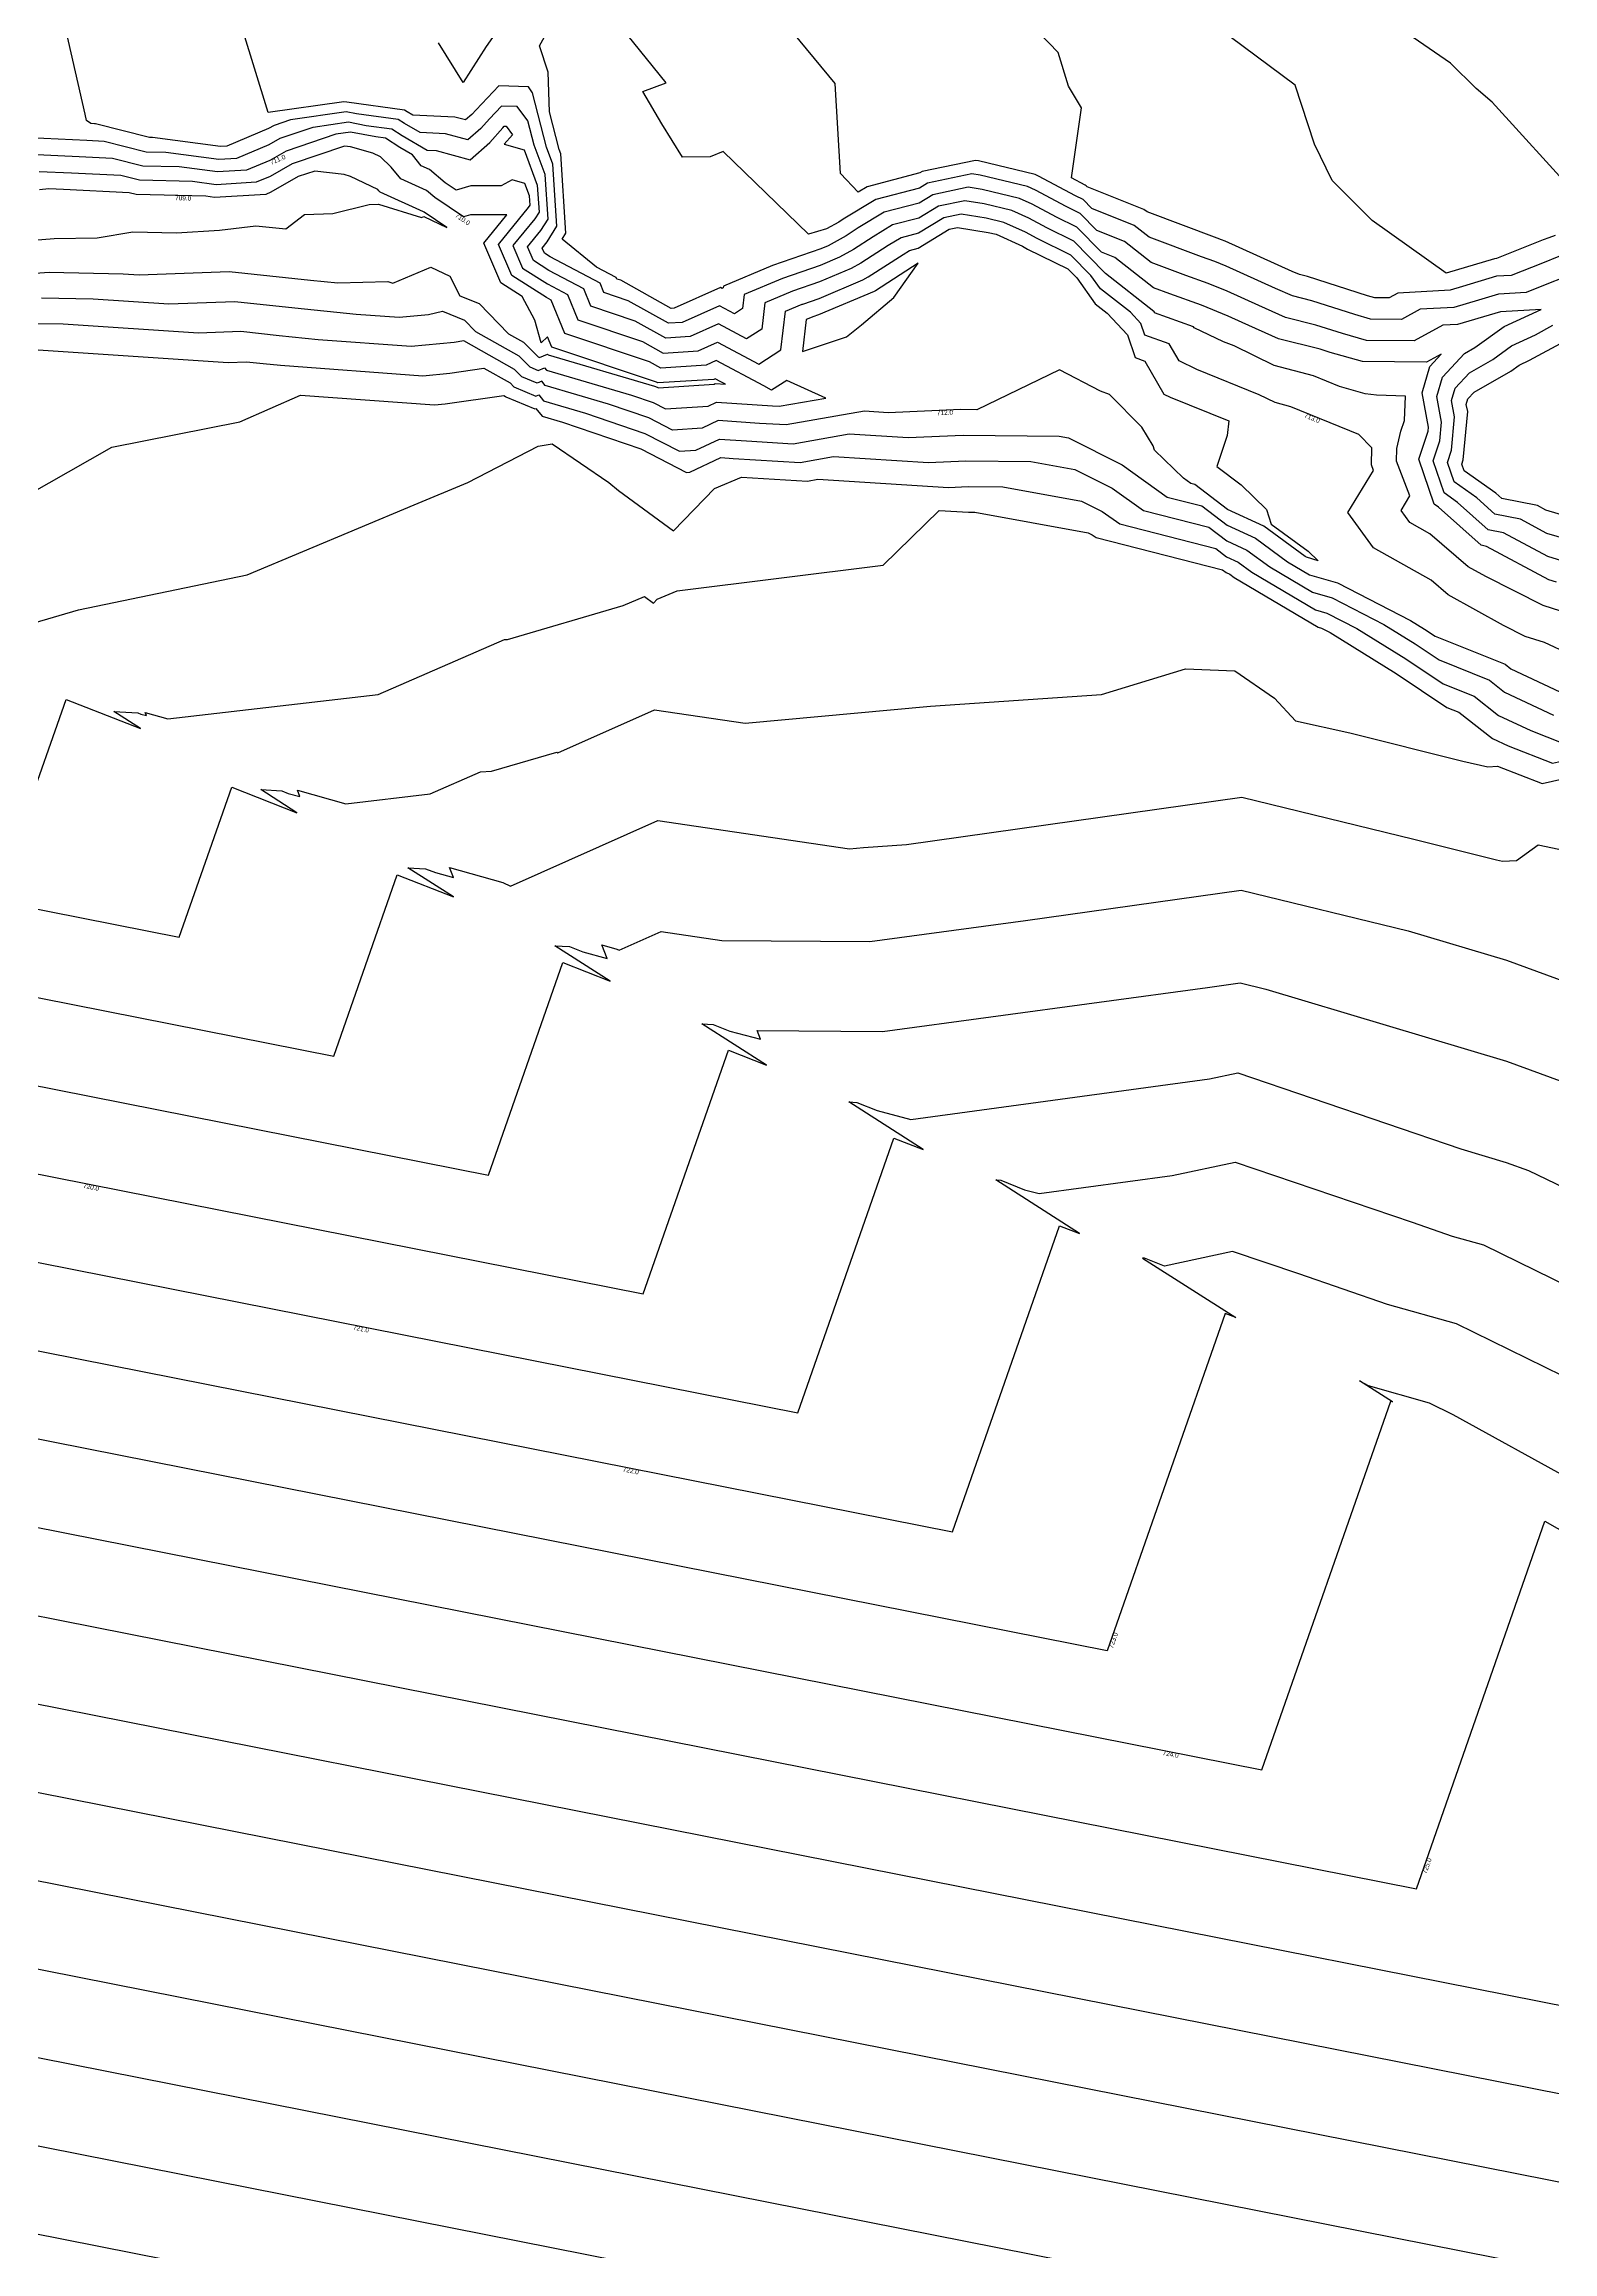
# Model space of a CAD drawing. Extents: x 1684434 to 1702565, y 997334 to 1000228.
# Drawn here: x 1699139.7 to 1699300.8, y 998715.1 to 998950.8 of the extents above; entities that cross this region are included whole.
import ezdxf

# ---------------------------------------------------------------- set-up
doc = ezdxf.new("R2010")
doc.units = 0
doc.layers.add('Default', color=7, linetype='Continuous')

msp = doc.modelspace()

# ---------------------------------------------------------------- linework, layer by layer
at = {"layer": 'Default'}
for points in [[(1698566.78, 998971.69), (1699154.11, 998855.44), (1699159.71, 998871.45), (1699166.68, 998868.72), (1699162.82, 998871.19), (1699165.06, 998871.06), (1699165.74, 998870.79), (1699167, 998870.46), (1699166.73, 998871.15), (1699171.9, 998869.69), (1699180.9, 998870.73), (1699186.29, 998873.08), (1699187.45, 998873.16), (1699194.44, 998875.2), (1699194.55, 998875.13), (1699204.85, 998879.71), (1699214.53, 998878.29), (1699234.33, 998880.11), (1699252.6, 998881.33), (1699261.55, 998884.07), (1699266.82, 998883.89), (1699271.07, 998880.94), (1699273.32, 998878.54), (1699279.12, 998877.27), (1699291.17, 998874.23), (1699293.84, 998873.64), (1699294.86, 998873.7), (1699299.63, 998871.83), (1699303.73, 998872.76)], [(1699301.43, 998928.09), (1699299.69, 998927.4), (1699296.34, 998926.07), (1699294.77, 998925.99), (1699291.13, 998924.89), (1699289.81, 998924.5), (1699284.22, 998924.18), (1699283.29, 998923.68), (1699281.76, 998923.69), (1699280.98, 998923.91), (1699274.59, 998925.96), (1699273.72, 998926.18), (1699272.96, 998926.52), (1699265.78, 998929.74), (1699265.4, 998929.9), (1699264.95, 998930.06), (1699257.46, 998932.87), (1699257.12, 998933.13), (1699251.07, 998935.55), (1699250.95, 998935.66), (1699250.86, 998935.71), (1699249.38, 998936.5), (1699250.45, 998943.98), (1699249.07, 998946.29), (1699247.95, 998949.88), (1699226.69, 998971.93)], [(1699303.3, 998934.69), (1699294.31, 998944.59), (1699292.6, 998946.03), (1699289.84, 998948.74), (1699267.99, 998963.79)], [(1699305.3, 998889.07), (1699299.76, 998890.83), (1699293.62, 998893.95), (1699291.73, 998894.99), (1699287.66, 998898.49), (1699285.53, 998899.69), (1699284.58, 998901), (1699285.53, 998902.56), (1699284.1, 998906.24), (1699284.14, 998907.62), (1699284.56, 998909.46), (1699284.94, 998910.59), (1699285.04, 998913.21), (1699281.97, 998913.29), (1699280.73, 998913.44), (1699277.99, 998914.22), (1699275.23, 998915.35), (1699271.03, 998916.47), (1699266.74, 998918.55), (1699265.63, 998919), (1699262.49, 998920.49), (1699262.42, 998920.6), (1699258.26, 998922.1), (1699258.24, 998922.18), (1699258.17, 998922.25), (1699253.03, 998926.28), (1699252.96, 998926.37), (1699249.65, 998929.74), (1699246.75, 998931.17), (1699244.84, 998932.19), (1699243.01, 998933.03), (1699240.07, 998933.73), (1699237.98, 998934.06), (1699235.17, 998933.47), (1699233.09, 998932.2), (1699230.29, 998931.47), (1699228.21, 998930.21), (1699226.1, 998928.85), (1699224.63, 998928.04), (1699222.56, 998927.16), (1699218.54, 998925.77), (1699218.52, 998925.76), (1699214.43, 998924.05), (1699214.25, 998922.56), (1699213.4, 998922), (1699211.8, 998922.85), (1699207.81, 998921.07), (1699206.37, 998920.97), (1699202.04, 998923.38), (1699199.46, 998924.25), (1699199.04, 998925.27), (1699193.71, 998928.06), (1699193.1, 998928.45), (1699192.86, 998929), (1699193.4, 998929.66), (1699194.44, 998931.35), (1699194.01, 998937.96), (1699193.34, 998939.77), (1699191.85, 998945.59), (1699191.4, 998946.2), (1699188.24, 998946.32), (1699185.8, 998943.77), (1699185.35, 998943.26), (1699184.69, 998942.68), (1699183.53, 998942.99), (1699179.05, 998943.2), (1699178.44, 998943.56), (1699178.18, 998943.73), (1699172, 998944.57), (1699171.69, 998944.63), (1699163.59, 998943.46), (1699158.18, 998961.06)], [(1699302.31, 998895.44), (1699300.24, 998896.06), (1699295.52, 998898.61), (1699293.86, 998898.94), (1699290.61, 998901.84), (1699289.17, 998902.86), (1699288, 998906.3), (1699288.71, 998908.43), (1699288.9, 998910.43), (1699288.4, 998913.15), (1699289.01, 998915.22), (1699291.35, 998917.75), (1699292.46, 998918.38), (1699295.59, 998920.63), (1699299.54, 998922.46), (1699295.19, 998922.21), (1699294.58, 998922.03), (1699290.61, 998920.85), (1699289.02, 998920.76), (1699285.96, 998919.11), (1699280.89, 998919.15), (1699278.33, 998919.88), (1699275.49, 998920.79), (1699272.24, 998921.6), (1699269.4, 998922.87), (1699266, 998924.4), (1699263.98, 998925.23), (1699261.58, 998926.09), (1699257.9, 998927.47), (1699255.06, 998929.71), (1699252.08, 998930.89), (1699250.3, 998932.7), (1699248.8, 998933.44), (1699245.53, 998935.19), (1699244.68, 998935.58), (1699239.65, 998936.78), (1699238.75, 998936.93), (1699234.01, 998935.93), (1699233.15, 998935.41), (1699228.49, 998934.19), (1699225.02, 998932.09), (1699224.53, 998931.78), (1699223.22, 998931.06), (1699221.31, 998930.48), (1699212.19, 998939.33), (1699210.79, 998938.74), (1699207.85, 998938.71), (1699205.63, 998942.25), (1699203.6, 998945.72), (1699206.1, 998946.63), (1699197.1, 998957.8)], [(1699301.04, 998930.35), (1699300.37, 998930.11), (1699299.76, 998929.87), (1699294.75, 998927.88), (1699294.56, 998927.87), (1699289.4, 998926.32), (1699281.5, 998931.94), (1699277.21, 998936.23), (1699275.32, 998940.1), (1699273.27, 998946.41), (1699256.75, 998958.7)], [(1698595.6, 998956.56), (1699170.62, 998842.74), (1699177.39, 998862.09), (1699183.4, 998859.74), (1699178.51, 998862.85), (1699180.41, 998862.75), (1699181.46, 998862.33), (1699183.39, 998861.82), (1699182.98, 998862.89), (1699188.65, 998861.28), (1699189.49, 998860.89), (1699205.22, 998867.88), (1699225.68, 998864.88), (1699227.18, 998865.02), (1699231.78, 998865.33), (1699267.56, 998870.38), (1699285.95, 998865.9), (1699294.77, 998863.68), (1699295.39, 998863.54), (1699296.89, 998863.63), (1699299.22, 998865.28), (1699316, 998861.76)], [(1699302.49, 998926.07), (1699299.61, 998924.93), (1699297.94, 998924.27), (1699294.98, 998924.1), (1699292.85, 998923.46), (1699290.21, 998922.67), (1699286.62, 998922.47), (1699284.62, 998921.39), (1699281.33, 998921.42), (1699279.65, 998921.9), (1699275.04, 998923.38), (1699272.98, 998923.89), (1699271.18, 998924.7), (1699265.89, 998927.07), (1699264.69, 998927.57), (1699263.27, 998928.08), (1699257.68, 998930.17), (1699256.09, 998931.42), (1699251.57, 998933.22), (1699250.63, 998934.18), (1699249.83, 998934.57), (1699245.88, 998936.69), (1699245.52, 998936.86), (1699239.44, 998938.31), (1699239.13, 998938.36), (1699233.43, 998937.17), (1699233.18, 998937.02), (1699227.58, 998935.54), (1699226.61, 998934.96), (1699224.73, 998936.97), (1699224.16, 998946.57), (1699216.66, 998955.63)], [(1699305.38, 998884.32), (1699299.9, 998886.89), (1699297.83, 998887.55), (1699295.53, 998888.72), (1699289.59, 998891.99), (1699287.78, 998893.54), (1699281.64, 998896.99), (1699278.91, 998900.76), (1699281.65, 998905.25), (1699281.41, 998905.86), (1699281.47, 998907.67), (1699280.07, 998909.09), (1699272.8, 998912.07), (1699271.13, 998912.52), (1699269.43, 998913.34), (1699262.77, 998916.05), (1699260.88, 998916.95), (1699259.82, 998918.77), (1699257.21, 998919.71), (1699256.8, 998920.96), (1699255.68, 998922.15), (1699252.47, 998924.67), (1699251.45, 998926.09), (1699249.32, 998928.26), (1699245.72, 998930.03), (1699244.49, 998930.69), (1699242.17, 998931.75), (1699240.29, 998932.21), (1699237.6, 998932.63), (1699235.74, 998932.24), (1699233.06, 998930.6), (1699231.19, 998930.11), (1699229.81, 998929.27), (1699226.89, 998927.38), (1699225.87, 998926.82), (1699222.49, 998925.4), (1699219.61, 998924.4), (1699219.58, 998924.39), (1699216.64, 998923.15), (1699216.31, 998920.35), (1699214.7, 998919.3), (1699211.68, 998920.9), (1699208.66, 998919.55), (1699206.08, 998919.38), (1699202.8, 998921.21), (1699198.07, 998922.8), (1699197.31, 998924.66), (1699193.58, 998926.62), (1699191.94, 998927.66), (1699191.31, 998929.14), (1699192.73, 998930.89), (1699193.49, 998932.1), (1699193.18, 998936.84), (1699192, 998940), (1699191.34, 998942.59), (1699190.21, 998944.1), (1699188.53, 998944.17), (1699187.23, 998942.81), (1699186.31, 998941.76), (1699184.93, 998940.56), (1699182.53, 998941.2), (1699179.82, 998941.33), (1699178.18, 998942.29), (1699177.5, 998942.73), (1699173.04, 998943.33), (1699171.93, 998943.55), (1699166, 998942.69), (1699164.24, 998942.09), (1699163.65, 998941.76), (1699159.21, 998939.89), (1699158.5, 998939.84), (1699151.27, 998940.81), (1699150.92, 998940.82), (1699145.18, 998942.27), (1699145.07, 998942.27), (1699144.68, 998942.29), (1699144.21, 998942.62), (1699144.07, 998943.29), (1699141.54, 998954.35)], [(1699188.72, 998953.17), (1699186.9, 998950.54), (1699184.44, 998946.67), (1699181.81, 998950.91)], [(1699301.17, 998893.33), (1699300.34, 998893.58), (1699293.7, 998897.16), (1699293.13, 998897.28), (1699288.56, 998901.35), (1699288.1, 998901.67), (1699286.48, 998906.48), (1699287.47, 998909.45), (1699287.51, 998909.87), (1699286.83, 998913.56), (1699287.65, 998916.37), (1699288.85, 998917.67), (1699287.29, 998916.83), (1699280.46, 998916.88), (1699277, 998917.87), (1699275.93, 998918.21), (1699271.5, 998919.32), (1699267.62, 998921.05), (1699266.11, 998921.73), (1699263.26, 998922.9), (1699259.9, 998924.11), (1699258.13, 998924.77), (1699254.03, 998927.99), (1699252.59, 998928.56), (1699249.97, 998931.22), (1699247.77, 998932.3), (1699245.18, 998933.69), (1699243.84, 998934.31), (1699239.86, 998935.26), (1699238.36, 998935.49), (1699234.59, 998934.7), (1699233.12, 998933.81), (1699229.39, 998932.83), (1699226.62, 998931.15), (1699225.32, 998930.31), (1699223.4, 998929.26), (1699222.62, 998928.93), (1699217.47, 998927.14), (1699217.47, 998927.14), (1699212.22, 998924.94), (1699212.2, 998924.76), (1699212.1, 998924.7), (1699211.91, 998924.8), (1699206.96, 998922.59), (1699206.65, 998922.57), (1699201.28, 998925.56), (1699200.85, 998925.7), (1699200.78, 998925.87), (1699198.68, 998926.97), (1699194.99, 998929.95), (1699195.4, 998930.61), (1699194.85, 998939.08), (1699194.68, 998939.54), (1699193.66, 998943.53), (1699193.5, 998947.77), (1699192.59, 998950.59), (1699193.45, 998952.13)], [(1698624.41, 998941.42), (1699187.14, 998830.04), (1699195.07, 998852.73), (1699200.11, 998850.76), (1699194.21, 998854.52), (1699195.77, 998854.43), (1699197.19, 998853.87), (1699199.79, 998853.18), (1699199.23, 998854.62), (1699200.85, 998854.16), (1699201.09, 998854.05), (1699205.58, 998856.05), (1699212.06, 998855.1), (1699227.85, 998854.97), (1699244.46, 998857.22), (1699267.49, 998860.47), (1699285.32, 998856.13), (1699295.85, 998852.97), (1699310.38, 998847.66)], [(1699138.13, 998940.79), (1699144.24, 998940.52), (1699146.08, 998940.43), (1699150.57, 998939.29), (1699152.69, 998939.24), (1699158.34, 998938.48), (1699160.25, 998938.6), (1699163.71, 998940.06), (1699164.88, 998940.73), (1699168.41, 998941.92), (1699172.17, 998942.47), (1699174.07, 998942.1), (1699176.82, 998941.73), (1699177.93, 998941.02), (1699180.58, 998939.46), (1699181.53, 998939.41), (1699185.18, 998938.43), (1699187.26, 998940.26), (1699188.67, 998941.85), (1699188.82, 998942.01), (1699189.02, 998942), (1699189.68, 998941.11), (1699188.8, 998940.11), (1699190.94, 998939.48), (1699192.34, 998935.71), (1699192.53, 998932.85), (1699192.07, 998932.11), (1699189.75, 998929.27), (1699190.78, 998926.86), (1699193.44, 998925.18), (1699195.57, 998924.06), (1699196.68, 998921.35), (1699203.57, 998919.03), (1699205.8, 998917.79), (1699209.51, 998918.03), (1699211.57, 998918.95), (1699216, 998916.6), (1699218.36, 998918.14), (1699218.85, 998922.26), (1699220.63, 998923.01), (1699220.69, 998923.03), (1699222.43, 998923.63), (1699227.1, 998925.6), (1699227.67, 998925.92), (1699231.4, 998928.33), (1699232.09, 998928.75), (1699233.03, 998929), (1699236.32, 998931.01), (1699237.22, 998931.2), (1699240.5, 998930.68), (1699241.33, 998930.48), (1699244.14, 998929.19), (1699244.69, 998928.9), (1699248.99, 998926.78), (1699249.94, 998925.81), (1699251.91, 998923.06), (1699253.19, 998922.06), (1699255.36, 998919.74), (1699256.17, 998917.32), (1699257.21, 998916.94), (1699259.26, 998913.41), (1699259.92, 998913.1), (1699266.18, 998910.55), (1699266.02, 998909), (1699264.9, 998905.69), (1699267.5, 998903.72), (1699270.2, 998901.11), (1699270.7, 998899.53), (1699274.67, 998896.63), (1699275.74, 998895.63), (1699274.49, 998896), (1699274.34, 998896.08), (1699269.94, 998899.3), (1699266.06, 998901.1), (1699262.56, 998903.75), (1699262.13, 998903.86), (1699261.33, 998904.43), (1699258.26, 998907.43), (1699258.12, 998907.9), (1699256.89, 998909.89), (1699253.44, 998913.36), (1699252.48, 998913.72), (1699248.1, 998916.02), (1699239.27, 998911.74), (1699237.57, 998911.76), (1699229.82, 998911.42), (1699227.29, 998911.58), (1699218.93, 998910.12), (1699216.07, 998910.29), (1699211.64, 998910.58), (1699209.94, 998909.78), (1699206.78, 998909.57), (1699204.27, 998910.87), (1699199.94, 998912.34), (1699193.18, 998914.34), (1699192.82, 998914.78), (1699192.32, 998914.58), (1699190.7, 998915.25), (1699189.92, 998916.05), (1699184.51, 998919.09), (1699183.47, 998918.94), (1699178.86, 998918.5), (1699168.96, 998919.22), (1699164.77, 998919.65), (1699160.68, 998920.08), (1699156.18, 998919.91), (1699141.71, 998920.87), (1699138.62, 998920.93)], [(1699139.42, 998923.68), (1699144.92, 998923.57), (1699153.01, 998923.04), (1699160.06, 998923.29), (1699166.46, 998922.62), (1699173.01, 998921.96), (1699177.61, 998921.62), (1699180.74, 998921.92), (1699182.24, 998922.27), (1699184.58, 998921.31), (1699185.76, 998920.11), (1699190.39, 998917.5), (1699191.56, 998916.32), (1699192.45, 998915.95), (1699193.13, 998916.22), (1699193.33, 998915.98), (1699202.41, 998913.3), (1699204.7, 998912.52), (1699206.04, 998911.83), (1699210.59, 998912.13), (1699211.49, 998912.55), (1699217.46, 998912.17), (1699218.18, 998912.12), (1699223.16, 998912.99), (1699219, 998914.86), (1699217.36, 998913.84), (1699216.52, 998914.31), (1699211.46, 998917), (1699210.36, 998916.51), (1699205.52, 998916.19), (1699204.33, 998916.85), (1699195.29, 998919.9), (1699193.84, 998923.46), (1699193.31, 998923.74), (1699189.62, 998926.07), (1699188.2, 998929.4), (1699191.41, 998933.34), (1699191.57, 998933.59), (1699191.51, 998934.59), (1699191.02, 998935.9), (1699189.66, 998936.3), (1699188.48, 998935.65), (1699185.24, 998935.66), (1699183.67, 998935.2), (1699182.52, 998935.98), (1699180.84, 998937.4), (1699179.96, 998937.8), (1699179.01, 998938.96), (1699177.68, 998939.75), (1699176.13, 998940.73), (1699175.1, 998940.87), (1699172.41, 998941.38), (1699170.82, 998941.15), (1699165.53, 998939.36), (1699163.77, 998938.36), (1699161.29, 998937.32), (1699158.19, 998937.13), (1699154.11, 998937.67), (1699150.23, 998937.76), (1699146.98, 998938.58), (1699143.42, 998938.76), (1699138.14, 998939)], [(1699133.19, 998925.92), (1699140.21, 998926.44), (1699148.13, 998926.27), (1699149.84, 998926.16), (1699159.43, 998926.51), (1699168.14, 998925.59), (1699171.03, 998925.3), (1699176.39, 998925.42), (1699176.93, 998925.26), (1699180.97, 998926.98), (1699183.02, 998926), (1699184.07, 998923.91), (1699186.12, 998923.07), (1699189.26, 998919.86), (1699190.87, 998918.95), (1699192.42, 998917.38), (1699192.57, 998917.32), (1699193.44, 998917.67), (1699193.49, 998917.62), (1699204.87, 998914.26), (1699205.14, 998914.17), (1699205.29, 998914.09), (1699211.24, 998914.48), (1699211.35, 998914.53), (1699212.43, 998914.46), (1699211.94, 998914.73), (1699211.34, 998915.05), (1699211.21, 998914.99), (1699205.23, 998914.6), (1699205.09, 998914.68), (1699193.9, 998918.44), (1699193.45, 998919.54), (1699192.75, 998918.9), (1699192.07, 998921.29), (1699190.74, 998923.84), (1699188.46, 998925.28), (1699186.64, 998929.53), (1699189.1, 998932.55), (1699185.22, 998932.55), (1699184.46, 998932.33), (1699181.39, 998934.4), (1699180.53, 998935.14), (1699177.76, 998936.39), (1699176.73, 998937.65), (1699175.6, 998938.73), (1699174.78, 998939.13), (1699172.41, 998939.8), (1699171.75, 998939.88), (1699166.18, 998938), (1699163.83, 998936.66), (1699162.33, 998936.03), (1699158.04, 998935.77), (1699155.52, 998936.1), (1699149.88, 998936.24), (1699147.88, 998936.74), (1699142.59, 998937), (1699139.15, 998937.16)], [(1699137.71, 998929.76), (1699140.77, 998930.01), (1699145.35, 998930.08), (1699149.17, 998930.73), (1699153.83, 998930.62), (1699158.42, 998930.9), (1699162.28, 998931.39), (1699165.5, 998931.05), (1699167.5, 998932.59), (1699170.5, 998932.7), (1699174.38, 998933.67), (1699175.39, 998933.69), (1699179.99, 998932.26), (1699180.24, 998932.36), (1699182.69, 998931.19), (1699180.27, 998932.83), (1699180.21, 998932.88), (1699175.55, 998934.98), (1699175.43, 998935.13), (1699175.3, 998935.25), (1699172.41, 998936.65), (1699171.73, 998936.84), (1699168.6, 998937.23), (1699166.82, 998936.63), (1699163.89, 998934.96), (1699163.37, 998934.74), (1699157.88, 998934.41), (1699156.94, 998934.53), (1699149.53, 998934.71), (1699148.78, 998934.9), (1699141.77, 998935.25), (1699140.17, 998935.32), (1699139.18, 998935.23)], [(1699228.33, 998924.38), (1699222.36, 998921.86), (1699221.76, 998921.65), (1699221.69, 998921.63), (1699221.06, 998921.37), (1699220.66, 998917.97), (1699225.36, 998919.53), (1699225.37, 998919.54), (1699226.97, 998920.81), (1699230.43, 998923.72), (1699233, 998927.39), (1699228.45, 998924.45), (1699228.33, 998924.38)], [(1698653.23, 998926.29), (1699203.65, 998817.35), (1699212.75, 998843.37), (1699216.82, 998841.77), (1699209.9, 998846.18), (1699211.12, 998846.12), (1699212.91, 998845.41), (1699216.18, 998844.54), (1699215.82, 998845.48), (1699229.21, 998845.37), (1699263.92, 998850.06), (1699267.41, 998850.56), (1699270.12, 998849.9), (1699295.83, 998842.19), (1699312.36, 998836.15)], [(1699303.46, 998897.56), (1699300.14, 998898.55), (1699297.34, 998900.06), (1699294.59, 998900.61), (1699292.66, 998902.33), (1699290.23, 998904.04), (1699289.53, 998906.12), (1699289.96, 998907.42), (1699290.29, 998910.99), (1699289.97, 998912.74), (1699290.36, 998914.06), (1699291.87, 998915.69), (1699294.37, 998917.12), (1699296.38, 998918.57), (1699298.92, 998919.74), (1699300.79, 998920.76)], [(1699138.51, 998918.16), (1699159.35, 998916.79), (1699161.31, 998916.86), (1699163.09, 998916.68), (1699164.91, 998916.49), (1699180.11, 998915.38), (1699182.99, 998915.66), (1699186.65, 998916.17), (1699189.44, 998914.6), (1699189.84, 998914.19), (1699192.2, 998913.21), (1699192.51, 998913.33), (1699193.02, 998912.69), (1699197.48, 998911.38), (1699203.83, 998909.21), (1699207.52, 998907.32), (1699209.29, 998907.43), (1699211.79, 998908.61), (1699214.67, 998908.42), (1699219.68, 998908.12), (1699225.63, 998909.16), (1699231.96, 998908.77), (1699237.83, 998909.02), (1699248.06, 998908.93), (1699249.05, 998908.75), (1699254.78, 998905.86), (1699259.6, 998902.42), (1699263.3, 998901.48), (1699266.02, 998899.42), (1699269.03, 998898.02), (1699272.44, 998895.52), (1699274.8, 998894.13), (1699277.78, 998893.26), (1699285.58, 998889.24), (1699287.07, 998888.32), (1699288.21, 998887.56), (1699295.68, 998884.57), (1699296.28, 998884.1), (1699303.28, 998880.8)], [(1699304.6, 998899.67), (1699300.05, 998901.03), (1699299.15, 998901.51), (1699295.33, 998902.28), (1699294.71, 998902.83), (1699291.3, 998905.23), (1699291.06, 998905.95), (1699291.2, 998906.4), (1699291.69, 998911.54), (1699291.54, 998912.32), (1699291.72, 998912.91), (1699292.39, 998913.63), (1699296.28, 998915.86), (1699297.17, 998916.51), (1699298.3, 998917.03), (1699302.05, 998919.05)], [(1699135.58, 998901.3), (1699146.91, 998907.75), (1699160.58, 998910.44), (1699167.05, 998913.31), (1699181.36, 998912.26), (1699182.51, 998912.37), (1699188.78, 998913.25), (1699188.96, 998913.15), (1699188.98, 998913.13), (1699192.08, 998911.84), (1699192.2, 998911.89), (1699192.87, 998911.05), (1699195.02, 998910.42), (1699203.4, 998907.56), (1699208.26, 998905.06), (1699208.63, 998905.08), (1699211.93, 998906.63), (1699213.27, 998906.55), (1699220.43, 998906.12), (1699223.97, 998906.74), (1699234.1, 998906.11), (1699238.1, 998906.29), (1699245.06, 998906.23), (1699249.75, 998905.38), (1699253.73, 998903.37), (1699257.07, 998900.98), (1699264.04, 998899.2), (1699265.97, 998897.74), (1699268.12, 998896.74), (1699270.55, 998894.97), (1699275.11, 998892.26), (1699277.22, 998891.65), (1699282.73, 998888.82), (1699286.07, 998886.74), (1699288.63, 998885.03), (1699294.03, 998882.87), (1699295.63, 998881.61), (1699300.85, 998879.15)], [(1698682.05, 998911.16), (1699220.16, 998804.65), (1699230.43, 998834), (1699233.53, 998832.79), (1699225.6, 998837.85), (1699226.48, 998837.8), (1699228.63, 998836.94), (1699232.22, 998835.99), (1699264.12, 998840.3), (1699267.16, 998840.96), (1699290.95, 998832.86), (1699295.81, 998831.4), (1699298.2, 998830.53), (1699330.18, 998815.13)], [(1699135.96, 998888.22), (1699143.37, 998890.4), (1699161.38, 998894.12), (1699179.18, 998901.6), (1699184.94, 998903.98), (1699192.44, 998907.85), (1699193.92, 998908.09), (1699199.99, 998903.99), (1699201.03, 998903.12), (1699206.89, 998898.81), (1699211.25, 998903.35), (1699214.16, 998904.54), (1699221.18, 998904.12), (1699222.3, 998904.32), (1699236.24, 998903.46), (1699238.36, 998903.55), (1699242.06, 998903.52), (1699250.45, 998902), (1699252.67, 998900.88), (1699254.54, 998899.55), (1699264.78, 998896.93), (1699265.93, 998896.05), (1699267.2, 998895.46), (1699268.65, 998894.41), (1699275.43, 998890.4), (1699276.65, 998890.04), (1699279.87, 998888.39), (1699285.07, 998885.15), (1699289.06, 998882.5), (1699292.38, 998881.17), (1699294.99, 998879.12), (1699298.43, 998877.5), (1699301.85, 998876.16)], [(1699137.6, 998868.14), (1699142.03, 998880.81), (1699149.97, 998877.7), (1699147.13, 998879.52), (1699149.7, 998879.38), (1699150.02, 998879.25), (1699150.6, 998879.1), (1699150.48, 998879.42), (1699152.88, 998878.74), (1699175.37, 998881.33), (1699188.84, 998887.2), (1699189.17, 998887.23), (1699201.52, 998890.84), (1699203.79, 998891.82), (1699204.75, 998891.11), (1699205.16, 998891.54), (1699207.28, 998892.4), (1699229.29, 998895.17), (1699235.24, 998901), (1699238.38, 998900.81), (1699238.63, 998900.82), (1699239.06, 998900.81), (1699251.15, 998898.62), (1699251.61, 998898.39), (1699252.01, 998898.11), (1699265.52, 998894.65), (1699265.89, 998894.37), (1699266.29, 998894.19), (1699266.75, 998893.85), (1699275.74, 998888.53), (1699276.09, 998888.43), (1699277.01, 998887.96), (1699284.07, 998883.57), (1699289.48, 998879.97), (1699290.73, 998879.47), (1699294.34, 998876.64), (1699296, 998875.86), (1699300.74, 998874), (1699303.95, 998874.72)], [(1698710.87, 998896.02), (1699236.68, 998791.95), (1699248.11, 998824.64), (1699250.24, 998823.81), (1699241.29, 998829.52), (1699241.83, 998829.49), (1699244.35, 998828.48), (1699245.95, 998828.06), (1699260.13, 998829.98), (1699266.87, 998831.43), (1699285.75, 998825), (1699290.05, 998823.52), (1699293.39, 998822.58), (1699321.04, 998809.03)], [(1699305.57, 998806.77), (1699290.49, 998814.16), (1699283.13, 998816.23), (1699273.66, 998819.49), (1699266.58, 998821.9), (1699259.3, 998820.33), (1699257.19, 998821.17), (1699256.98, 998821.18), (1699266.95, 998814.83), (1699265.79, 998815.28), (1699253.19, 998779.25), (1698739.68, 998880.89)], [(1698768.5, 998865.76), (1699269.7, 998766.55), (1699283.47, 998805.92), (1699283.66, 998805.84), (1699280.13, 998808.09), (1699281.08, 998807.57), (1699287.58, 998805.73), (1699290.1, 998804.5), (1699315.93, 998790.25)], [(1698797.32, 998850.62), (1699286.22, 998753.86), (1699299.94, 998793.1), (1699325.71, 998778.48), (1699337.65, 998773.74), (1699337.08, 998774.94), (1699361.1, 998777.48), (1699390.83, 998768.92), (1699397.9, 998766.88), (1699405.44, 998764.74), (1699418.84, 998762.87), (1699421.67, 998759.71), (1699429.98, 998760.14), (1699437.68, 998756.34), (1699441.7, 998755.89), (1699444.25, 998755.61), (1699458.47, 998754.52), (1699467.77, 998754.39)], [(1698826.14, 998835.49), (1699302.73, 998741.16), (1699316.1, 998779.41), (1699341.23, 998765.17), (1699352.87, 998760.54), (1699349.42, 998767.77), (1699359.59, 998768.84), (1699372.16, 998765.22), (1699393.82, 998758.99), (1699416.92, 998752.44), (1699419.15, 998752.12), (1699419.62, 998751.6), (1699421.01, 998751.67), (1699422.29, 998751.04), (1699439.37, 998749.1), (1699450.21, 998747.93), (1699466.98, 998746.65)], [(1698854.95, 998820.36), (1699319.24, 998728.46), (1699332.27, 998765.73), (1699356.75, 998751.85), (1699368.09, 998747.34), (1699362.58, 998758.9), (1699366.63, 998757.74), (1699389.73, 998751.1), (1699401.65, 998747.72), (1699417.73, 998742.8), (1699425.27, 998743.65), (1699437.05, 998742.31), (1699456.18, 998740.25), (1699462.24, 998739.79)], [(1698883.77, 998805.22), (1699335.76, 998715.76), (1699348.44, 998752.04), (1699372.27, 998738.53), (1699383.31, 998734.14), (1699377.94, 998745.4), (1699392, 998741.38), (1699392.8, 998742.43), (1699398.67, 998739.1), (1699415.88, 998733.83), (1699432.84, 998735.74), (1699434.72, 998735.53), (1699441.98, 998734.75), (1699458.7, 998733.44), (1699463.48, 998732.82)], [(1698912.59, 998790.09), (1699352.27, 998703.06), (1699364.61, 998738.36), (1699387.79, 998725.21), (1699398.52, 998720.94), (1699393.31, 998731.89), (1699406.98, 998727.98), (1699410.18, 998732.18), (1699419.77, 998726.74), (1699432.45, 998728.54), (1699437.38, 998729.27), (1699456.72, 998727.76), (1699472.52, 998725.72)], [(1698941.41, 998774.96), (1699368.78, 998690.37), (1699380.77, 998724.67), (1699403.31, 998711.89), (1699413.74, 998707.75), (1699408.67, 998718.39), (1699421.96, 998714.59), (1699427.57, 998721.93), (1699428.69, 998721.3), (1699430.18, 998721.51), (1699441.21, 998723.14), (1699454.75, 998722.09), (1699481.56, 998718.62)], [(1698970.23, 998759.82), (1699385.29, 998677.67), (1699396.94, 998710.98), (1699418.83, 998698.58), (1699428.96, 998694.55), (1699424.04, 998704.88), (1699436.95, 998701.19), (1699442.72, 998708.76), (1699437.87, 998715.95), (1699445.05, 998717.01), (1699452.78, 998716.41), (1699476.76, 998713.31)], [(1698999.04, 998744.69), (1699401.81, 998664.97), (1699413.11, 998697.3), (1699434.35, 998685.26), (1699444.18, 998681.35), (1699439.4, 998691.38), (1699451.93, 998687.8), (1699457.53, 998695.14), (1699447.08, 998710.61), (1699448.88, 998710.88), (1699450.81, 998710.73), (1699456.8, 998709.95), (1699480.23, 998704.64)]]:
    msp.add_lwpolyline(points, dxfattribs=at)

# ---------------------------------------------------------------- texts
for s, rotation, p in [(' 711.0', 22.8781, (1699163.75, 998937.81)), (' 709.0', 358.6467, (1699153.47, 998934.12)), (' 710.0', 325.9549, (1699183.36, 998932.47)), (' 712.0', 2.5057, (1699234.83, 998911.14)), (' 713.0', 337.7209, (1699274.01, 998911.03)), (' 720.0', 348.8041, (1699143.62, 998828.72)), (' 721.0', 348.8041, (1699172.44, 998813.59)), (' 722.0', 348.8041, (1699201.25, 998798.45)), (' 723.0', 70.7302, (1699253.73, 998779.29)), (' 724.0', 348.8041, (1699258.89, 998768.18)), (' 725.0', 70.7302, (1699287.22, 998755.22))]:
    msp.add_text(s, height=0.5, rotation=rotation, dxfattribs=at).set_placement(p)

doc.saveas('drawing.dxf')
